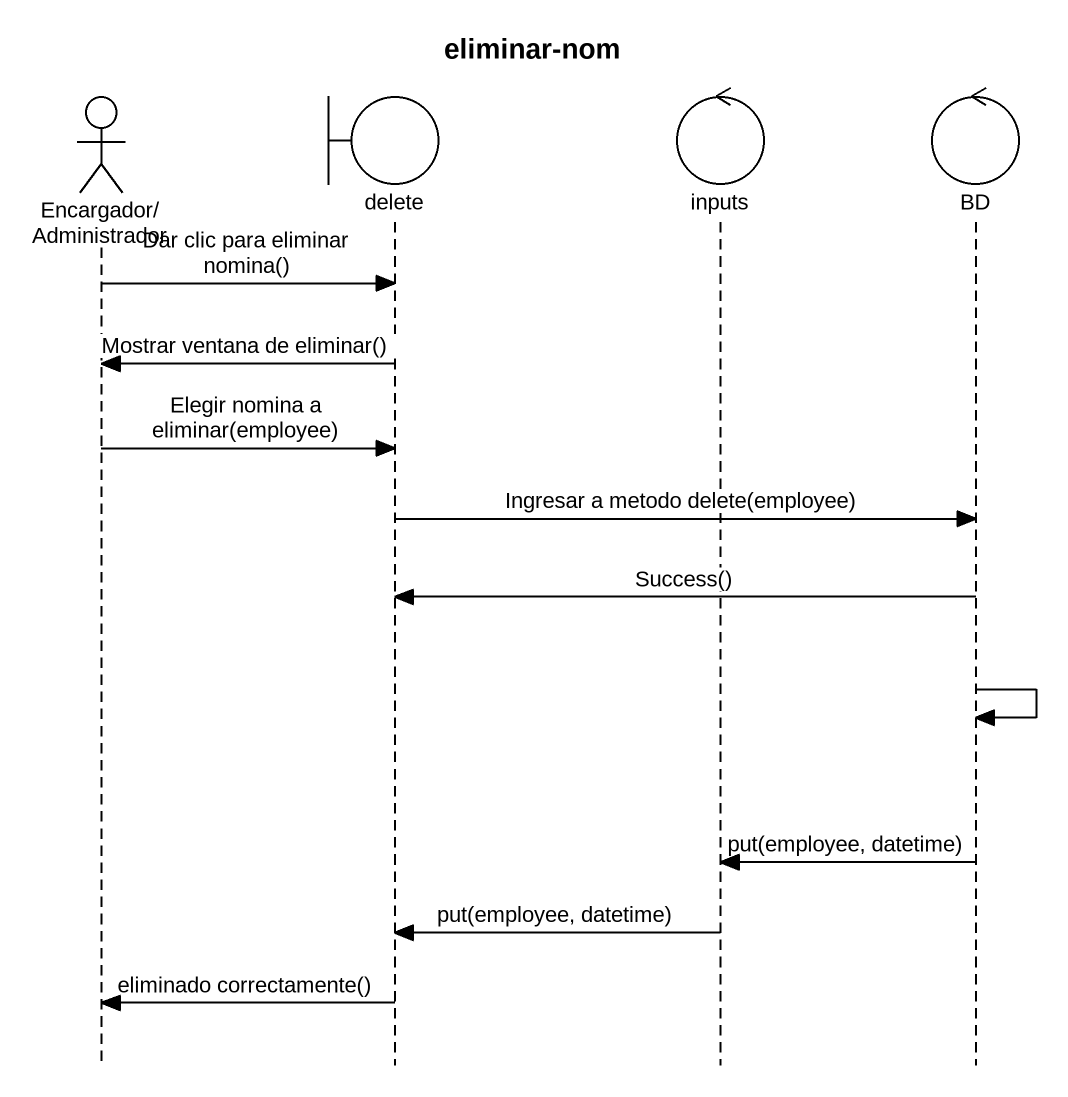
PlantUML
@startuml
title eliminar-nom
hide footbox
actor "Encargador/Administrador" as Encargador_Administrador
boundary delete
control inputs
control BD

Encargador_Administrador -> delete : Dar clic para eliminar nomina()
delete -> Encargador_Administrador : Mostrar ventana de eliminar()
Encargador_Administrador -> delete : Elegir nomina a eliminar(employee)
delete -> BD : Ingresar a metodo delete(employee)
BD -> delete : Success()
BD -> BD
BD -> inputs : put(employee, datetime)
inputs -> delete : put(employee, datetime)
delete -> Encargador_Administrador : eliminado correctamente()
@enduml
